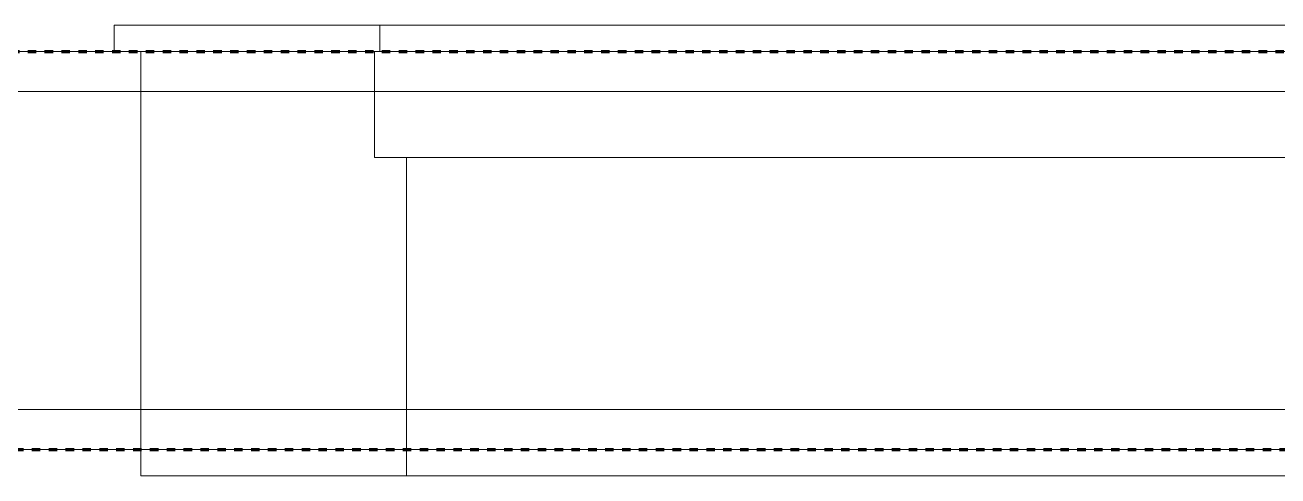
# Model space of a CAD drawing. Header units: millimetres. Extents: x -5300 to 98858, y -5196 to 93886.
# Drawn here: x 23546.8 to 24018.6, y 43005 to 43175 of the extents above; entities that cross this region are included whole.
import ezdxf

# ---------------------------------------------------------------- set-up
doc = ezdxf.new("R2010")
doc.units = ezdxf.units.MM
doc.linetypes.add('Штрих', pattern=[6.35, 3.175, -3.175])
doc.linetypes.add('Штрих_2_', pattern=[6.35, 3.175, -3.175])
for name, color, linetype, lineweight, true_color in [('_Разделитель помещений_', 4, 'Штрих', 70, 0x00ffff), ('Двери', 7, 'Continuous', 18, 0x7f7f7f), ('Стены', 7, 'Continuous', 18, 0x7f7f7f)]:
    doc.layers.add(name, color=color, linetype=linetype, lineweight=lineweight, true_color=true_color)

# ---------------------------------------------------------------- blocks, each defined once
blk = doc.blocks.new('СТВ_Перегородка_Кирпич 47552 - СТВ_Перегородка_Кирпич 2-242169-Подвал')
at = {"layer": 'Стены', "color": 254, "true_color": 0xd4d4d4}
blk.add_line((15750, 43150), (33250, 43150), dxfattribs=at)
blk = doc.blocks.new('СТВ_Перегородка_Кирпич 47552 - СТВ_Перегородка_Кирпич-242162-Подвал')
at = {"layer": 'Стены', "color": 254, "true_color": 0xd4d4d4}
for p, q in [((15750, 43165), (33250, 43165)), ((15750, 43165), (33250, 43165)), ((21765, 43165), (27235, 43165)), ((23590.37, 43150), (23590.37, 43165)), ((23590.37, 43165), (25290.37, 43165)), ((23590.37, 43165), (23590.37, 43150)), ((25290.37, 43165), (23590.37, 43165)), ((23590.37, 43165), (23590.37, 43150)), ((23590.37, 43150), (23590.37, 43165)), ((23590.37, 43165), (23590.37, 43165)), ((25290.37, 43165), (23590.37, 43165)), ((23590.37, 43165), (23590.37, 43165)), ((23590.37, 43165), (25290.37, 43165)), ((15750, 43150), (33250, 43150)), ((33250, 43150), (15750, 43150)), ((21750, 43150), (27250, 43150)), ((27250, 43150), (21750, 43150)), ((27250, 43150), (21750, 43150)), ((21765, 43150), (27235, 43150)), ((23590.37, 43150), (25290.37, 43150)), ((25290.37, 43150), (23590.37, 43150)), ((23590.37, 43150), (23590.37, 43150)), ((25290.37, 43150), (23590.37, 43150)), ((23590.37, 43150), (25290.37, 43150)), ((23590.37, 43150), (23590.37, 43150)), ((23590.37, 43150), (23590.37, 43150)), ((23590.37, 43150), (23590.37, 43030)), ((23590.37, 43030), (23590.37, 43150)), ((23590.37, 43150), (25290.37, 43150)), ((23590.37, 43030), (23590.37, 43150)), ((25290.37, 43150), (23590.37, 43150)), ((23590.37, 43150), (23590.37, 43030)), ((23590.37, 43150), (25290.37, 43150)), ((25290.37, 43150), (23590.37, 43150)), ((23590.37, 43150), (23590.37, 43150)), ((21750, 43030), (27250, 43030)), ((21750, 43030), (27250, 43030)), ((27250, 43030), (21750, 43030)), ((21750, 43030), (27250, 43030)), ((27250, 43030), (21750, 43030)), ((27235, 43030), (21765, 43030)), ((23590.37, 43030), (23590.37, 43030)), ((23590.37, 43030), (25290.37, 43030)), ((25290.37, 43030), (23590.37, 43030)), ((23590.37, 43030), (23590.37, 43030)), ((25290.37, 43030), (23590.37, 43030)), ((23590.37, 43030), (25290.37, 43030)), ((23590.37, 43030), (23590.37, 43030)), ((23590.37, 43030), (23590.37, 43015)), ((23590.37, 43015), (23590.37, 43030)), ((23590.37, 43030), (25290.37, 43030)), ((23590.37, 43015), (23590.37, 43030)), ((25290.37, 43030), (23590.37, 43030)), ((23590.37, 43030), (23590.37, 43015)), ((23590.37, 43030), (25290.37, 43030)), ((25290.37, 43030), (23590.37, 43030)), ((23590.37, 43030), (23590.37, 43030)), ((21750, 43015), (27250, 43015)), ((27250, 43015), (21750, 43015)), ((21765, 43015), (27235, 43015)), ((23590.37, 43015), (23590.37, 43015)), ((23590.37, 43015), (25290.37, 43015)), ((25290.37, 43015), (23590.37, 43015)), ((23590.37, 43015), (23590.37, 43015)), ((25290.37, 43015), (23590.37, 43015)), ((23590.37, 43015), (25290.37, 43015))]:
    blk.add_line(p, q, dxfattribs=at)
blk = doc.blocks.new('СТВ_Перегородка_Кирпич 47552 - СТВ_Перегородка_Кирпич 47552-242166-Подвал')
for name in ['СТВ_Перегородка_Кирпич 47552 - СТВ_Перегородка_Кирпич-242162-Подвал', 'СТВ_Перегородка_Кирпич 47552 - СТВ_Перегородка_Кирпич 2-242169-Подвал']:
    blk.add_blockref(name, (0, 0))
blk = doc.blocks.new('Д-29 - Д-29-242171-Подвал')
at = {"layer": 'Двери', "color": 254, "true_color": 0xd4d4d4}
for p, q in [((23580.37, 43175), (23680.37, 43175)), ((23580.37, 43165), (23580.37, 43175)), ((23580.37, 43175), (23580.37, 43175)), ((23580.37, 43175), (23680.37, 43175)), ((23680.37, 43175), (23580.37, 43175)), ((23580.37, 43175), (23580.37, 43175)), ((23580.37, 43175), (23580.37, 43165)), ((23580.37, 43165), (23580.37, 43175)), ((23680.37, 43175), (23580.37, 43175)), ((23580.37, 43175), (23580.37, 43165)), ((23580.37, 43175), (23680.37, 43175)), ((23580.37, 43165), (23580.37, 43175)), ((23580.37, 43175), (25300.37, 43175)), ((23680.37, 43175), (23580.37, 43175)), ((25300.37, 43175), (23580.37, 43175)), ((23580.37, 43175), (23580.37, 43165)), ((23680.37, 43175), (23680.37, 43165)), ((23680.37, 43175), (23680.37, 43175)), ((23680.37, 43175), (23680.37, 43175)), ((23680.37, 43175), (23680.37, 43165)), ((23680.37, 43165), (23680.37, 43175)), ((23680.37, 43165), (23680.37, 43175)), ((23680.37, 43175), (23680.37, 43165)), ((25200.37, 43175), (23680.37, 43175)), ((23680.37, 43175), (25200.37, 43175)), ((23680.37, 43165), (23680.37, 43175)), ((23680.37, 43165), (23580.37, 43165)), ((23580.37, 43165), (23680.37, 43165)), ((23680.37, 43165), (23580.37, 43165)), ((23580.37, 43165), (23580.37, 43165)), ((23580.37, 43165), (23580.37, 43165)), ((23580.37, 43165), (23680.37, 43165)), ((23680.37, 43165), (23580.37, 43165)), ((23580.37, 43165), (23680.37, 43165)), ((25300.37, 43165), (23580.37, 43165)), ((23580.37, 43165), (25300.37, 43165)), ((23678.37, 43165), (23590.37, 43165)), ((23590.37, 43165), (23590.37, 43015)), ((23590.37, 43015), (23590.37, 43165)), ((23590.37, 43165), (23678.37, 43165)), ((23678.37, 43165), (23590.37, 43165)), ((23590.37, 43165), (23590.37, 43165)), ((23590.37, 43165), (23678.37, 43165)), ((23590.37, 43165), (23590.37, 43015)), ((23590.37, 43015), (23590.37, 43165)), ((23590.37, 43165), (23590.37, 43165)), ((23678.37, 43165), (23590.37, 43165)), ((23590.37, 43165), (23590.37, 43165)), ((23590.37, 43165), (25290.37, 43165)), ((23590.37, 43015), (23590.37, 43165)), ((23590.37, 43165), (23678.37, 43165)), ((23590.37, 43165), (23590.37, 43015)), ((23590.37, 43015), (23590.37, 43165)), ((23590.37, 43165), (23590.37, 43165)), ((23590.37, 43165), (23590.37, 43015)), ((25290.37, 43165), (23590.37, 43165)), ((23678.37, 43125), (23678.37, 43165)), ((23678.37, 43165), (23678.37, 43125)), ((23678.37, 43165), (23678.37, 43125)), ((23678.37, 43125), (23678.37, 43165)), ((23678.37, 43165), (23678.37, 43165)), ((23678.37, 43165), (23678.37, 43165)), ((23678.37, 43165), (23678.37, 43165)), ((25202.37, 43165), (23678.37, 43165)), ((23678.37, 43165), (23678.37, 43165)), ((23678.37, 43165), (23678.37, 43125)), ((23678.37, 43125), (23678.37, 43165)), ((23678.37, 43165), (23678.37, 43125)), ((23678.37, 43165), (25202.37, 43165)), ((23678.37, 43125), (23678.37, 43165)), ((23678.37, 43165), (24302.37, 43165)), ((23678.37, 43125), (23678.37, 43165)), ((23678.37, 43165), (23678.37, 43165)), ((23678.37, 43165), (24302.37, 43165)), ((24302.37, 43165), (23678.37, 43165)), ((23678.37, 43165), (23678.37, 43165)), ((23678.37, 43165), (23678.37, 43125)), ((23678.37, 43125), (23678.37, 43165)), ((24302.37, 43165), (23678.37, 43165)), ((23678.37, 43165), (23678.37, 43125)), ((23680.37, 43165), (23680.37, 43165)), ((23680.37, 43165), (23680.37, 43165)), ((25200.37, 43165), (23680.37, 43165)), ((23680.37, 43165), (25200.37, 43165)), ((23678.37, 43125), (23690.37, 43125)), ((23690.37, 43125), (23678.37, 43125)), ((23678.37, 43125), (23678.37, 43125)), ((23690.37, 43125), (23678.37, 43125)), ((23678.37, 43125), (23690.37, 43125)), ((23678.37, 43125), (23678.37, 43125)), ((23678.37, 43125), (23678.37, 43125)), ((23678.37, 43125), (23690.37, 43125)), ((25202.37, 43125), (23678.37, 43125)), ((23690.37, 43125), (23678.37, 43125)), ((23678.37, 43125), (23678.37, 43125)), ((23678.37, 43125), (25202.37, 43125)), ((24302.37, 43125), (23678.37, 43125)), ((23678.37, 43125), (24302.37, 43125)), ((24302.37, 43125), (23678.37, 43125)), ((23678.37, 43125), (23678.37, 43125)), ((23678.37, 43125), (23678.37, 43125)), ((23678.37, 43125), (24302.37, 43125)), ((23690.37, 43125), (23690.37, 43125)), ((23690.37, 43125), (23690.37, 43015)), ((23690.37, 43015), (23690.37, 43125)), ((23690.37, 43125), (23690.37, 43125)), ((23690.37, 43015), (23690.37, 43125)), ((23690.37, 43125), (23690.37, 43015)), ((23690.37, 43125), (23690.37, 43015)), ((25190.37, 43125), (23690.37, 43125)), ((23690.37, 43125), (25190.37, 43125)), ((23690.37, 43015), (23690.37, 43125)), ((23590.37, 43005), (23590.37, 43015)), ((23590.37, 43015), (23690.37, 43015)), ((23590.37, 43005), (23590.37, 43015)), ((23590.37, 43015), (23590.37, 43015)), ((23590.37, 43015), (23590.37, 43005)), ((23590.37, 43015), (23590.37, 43015)), ((23590.37, 43015), (23690.37, 43015)), ((23690.37, 43015), (23590.37, 43015)), ((23690.37, 43015), (23590.37, 43015)), ((23590.37, 43015), (23590.37, 43005)), ((23590.37, 43005), (23590.37, 43015)), ((23590.37, 43015), (23690.37, 43015)), ((25290.37, 43015), (23590.37, 43015)), ((23590.37, 43015), (23590.37, 43005)), ((23590.37, 43015), (25290.37, 43015)), ((23690.37, 43015), (23590.37, 43015)), ((23590.37, 43015), (23690.37, 43015)), ((23690.37, 43015), (23590.37, 43015)), ((23590.37, 43015), (23590.37, 43015)), ((23590.37, 43015), (23690.37, 43015)), ((23690.37, 43015), (23590.37, 43015)), ((23590.37, 43015), (23590.37, 43015)), ((23690.37, 43015), (23590.37, 43015)), ((23590.37, 43015), (23590.37, 43015)), ((23590.37, 43015), (25290.37, 43015)), ((25290.37, 43015), (23590.37, 43015)), ((23590.37, 43015), (23590.37, 43015)), ((23590.37, 43015), (23690.37, 43015)), ((23690.37, 43015), (23690.37, 43005)), ((23690.37, 43015), (23690.37, 43015)), ((23690.37, 43005), (23690.37, 43015)), ((23690.37, 43015), (23690.37, 43015)), ((23690.37, 43015), (23690.37, 43005)), ((23690.37, 43005), (23690.37, 43015)), ((23690.37, 43015), (23690.37, 43005)), ((25190.37, 43015), (23690.37, 43015)), ((23690.37, 43005), (23690.37, 43015)), ((23690.37, 43015), (25190.37, 43015)), ((23690.37, 43015), (23690.37, 43015)), ((23690.37, 43015), (23690.37, 43015)), ((25190.37, 43015), (23690.37, 43015)), ((23690.37, 43015), (25190.37, 43015)), ((23690.37, 43005), (23590.37, 43005)), ((23590.37, 43005), (23590.37, 43005)), ((23590.37, 43005), (23690.37, 43005)), ((23690.37, 43005), (23590.37, 43005)), ((23590.37, 43005), (23590.37, 43005)), ((23590.37, 43005), (23690.37, 43005)), ((23690.37, 43005), (23590.37, 43005)), ((23590.37, 43005), (25290.37, 43005)), ((23590.37, 43005), (23690.37, 43005)), ((25290.37, 43005), (23590.37, 43005)), ((23690.37, 43005), (23690.37, 43005)), ((23690.37, 43005), (23690.37, 43005)), ((25190.37, 43005), (23690.37, 43005)), ((23690.37, 43005), (25190.37, 43005))]:
    blk.add_line(p, q, dxfattribs=at)
blk = doc.blocks.new('Д-29 - Д-29-242175-Подвал')
blk.add_blockref('Д-29 - Д-29-242171-Подвал', (0, 0))

msp = doc.modelspace()

# ---------------------------------------------------------------- linework, layer by layer
at = {"layer": '_Разделитель помещений_', "color": 131, "linetype": 'Штрих_2_', "true_color": 0xaaffff}
for p, q in [((15750, 43165), (57830, 43165)), ((21765, 43015), (27235, 43015))]:
    msp.add_line(p, q, dxfattribs=at)

# ---------------------------------------------------------------- block references
at = {"layer": 'Двери', "color": 254, "true_color": 0xd4d4d4}
msp.add_blockref('Д-29 - Д-29-242175-Подвал', (0, 0), dxfattribs=at)
at = {"layer": 'Стены', "color": 254, "true_color": 0xd4d4d4}
msp.add_blockref('СТВ_Перегородка_Кирпич 47552 - СТВ_Перегородка_Кирпич 47552-242166-Подвал', (0, 0), dxfattribs=at)

doc.saveas('drawing.dxf')
